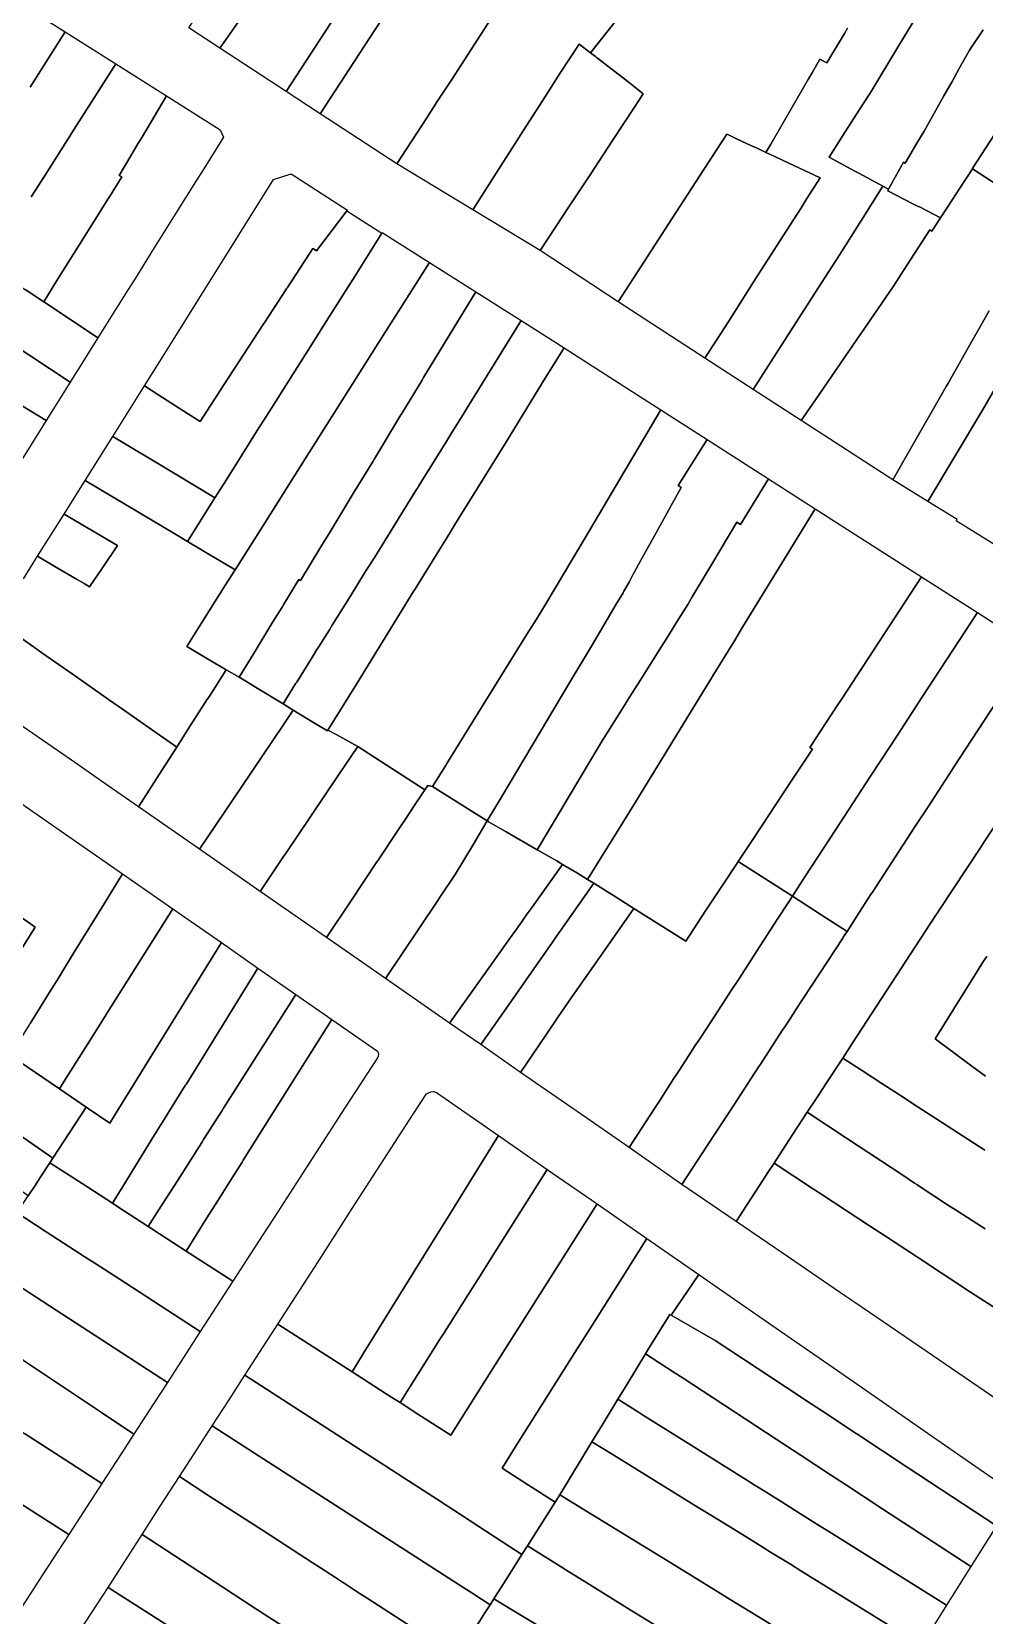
# Model space of a CAD drawing. Header units: metres. Extents: x 3 to 1005126, y 39 to 4383651.
# Drawn here: x 490633.2 to 490725.8, y 4370955.4 to 4371109.2 of the extents above; entities that cross this region are included whole.
import ezdxf

# ---------------------------------------------------------------- set-up
doc = ezdxf.new("R2010")
doc.units = ezdxf.units.M
doc.header["$MEASUREMENT"] = 0
doc.layers.add('TM_Llucmajor', color=7, linetype='Continuous')

msp = doc.modelspace()

# ---------------------------------------------------------------- linework, layer by layer
at = {"layer": 'TM_Llucmajor', "linetype": 'Continuous', "flags": 128}
for points in [[(490651.52, 4371107.57), (490648.5, 4371109.54), (490650.96, 4371113.33), (490651.39, 4371112.96), (490654.05, 4371116.83), (490654.19, 4371117.05), (490654.31, 4371117.22), (490655.95, 4371119.73), (490656.3, 4371120.26), (490657.83, 4371122.59), (490659.14, 4371124.58), (490662.22, 4371128.34), (490662.37, 4371128.55), (490662.92, 4371129.34), (490665.46, 4371127.74), (490663.53, 4371124.86), (490663.43, 4371124.72), (490662.6, 4371123.46), (490662.39, 4371123.15), (490662, 4371122.57), (490658.98, 4371118.23), (490658.72, 4371117.86), (490656.85, 4371115.19), (490651.52, 4371107.57)], [(490657.96, 4371103.36), (490651.52, 4371107.57), (490656.85, 4371115.19), (490658.72, 4371117.86), (490658.98, 4371118.23), (490662, 4371122.57), (490664.31, 4371120.95), (490664.72, 4371120.67), (490666.95, 4371119.13), (490667.86, 4371118.5), (490665.16, 4371114.42), (490665.09, 4371114.31), (490662.98, 4371111.08), (490662.74, 4371110.7), (490657.96, 4371103.36)], [(490661.26, 4371101.21), (490657.96, 4371103.36), (490662.74, 4371110.7), (490662.98, 4371111.08), (490665.09, 4371114.31), (490665.16, 4371114.42), (490667.86, 4371118.5), (490669.73, 4371117.21), (490671.08, 4371116.27), (490669.72, 4371114.18), (490668.52, 4371112.34), (490666.04, 4371108.54), (490661.26, 4371101.21)], [(490668.72, 4371096.33), (490661.26, 4371101.21), (490666.04, 4371108.54), (490668.52, 4371112.34), (490669.72, 4371114.18), (490671.08, 4371116.27), (490671.49, 4371116.9), (490674.05, 4371115.32), (490674.49, 4371115.05), (490676.47, 4371113.83), (490679.05, 4371112.24), (490677.82, 4371110.35), (490674.05, 4371104.54), (490673.86, 4371104.24), (490672.64, 4371102.38), (490671.62, 4371100.8), (490668.72, 4371096.33)], [(490682.63, 4371087.91), (490676.08, 4371091.88), (490678.8, 4371096.13), (490679.9, 4371097.85), (490680.99, 4371099.55), (490683.15, 4371102.92), (490684.56, 4371105.12), (490686.44, 4371107.96), (490687.52, 4371107.13), (490688.01, 4371106.75), (490688.1, 4371106.68), (490688.22, 4371106.59), (490688.78, 4371106.15), (490691.15, 4371104.32), (490691.79, 4371103.83), (490692.66, 4371103.15), (490691.8, 4371101.84), (490689.68, 4371098.62), (490687.48, 4371095.28), (490685.23, 4371091.86), (490684.88, 4371091.32), (490682.63, 4371087.91)], [(490728.88, 4371094.1), (490728.45, 4371093.39), (490727.23, 4371094.17), (490724.63, 4371095.84), (490724.69, 4371095.94), (490726.79, 4371099.18), (490727.11, 4371099.68), (490729.8, 4371103.83), (490732.84, 4371108.14), (490736.12, 4371105.99), (490733.35, 4371101.44), (490730.55, 4371096.84), (490730.06, 4371096.03), (490728.88, 4371094.1)], [(490639.67, 4371079.45), (490637.02, 4371081.21), (490634.4, 4371082.94), (490635.69, 4371085), (490637.88, 4371088.5), (490639.46, 4371091.02), (490640.63, 4371092.9), (490640.78, 4371093.15), (490642, 4371095.09), (490641.73, 4371095.22), (490642.87, 4371097.13), (490643.55, 4371098.27), (490643.99, 4371099), (490646.34, 4371102.93), (490651.56, 4371099.63), (490651.87, 4371098.94), (490649.79, 4371095.61), (490649.3, 4371094.84), (490646.21, 4371089.9), (490646.05, 4371089.64), (490644.92, 4371087.83), (490643.24, 4371085.14), (490642.55, 4371084.05), (490641.61, 4371082.54), (490639.67, 4371079.45)], [(490698.65, 4371077.46), (490690.23, 4371082.95), (490692.78, 4371086.89), (490695.44, 4371090.99), (490699.74, 4371097.63), (490700.77, 4371099.22), (490700.94, 4371099.14), (490701.57, 4371098.83), (490702.76, 4371098.28), (490703.77, 4371097.82), (490704.57, 4371097.45), (490705.44, 4371097.04), (490706.25, 4371096.66), (490709.85, 4371094.98), (490708.56, 4371092.96), (490707.95, 4371092.01), (490705.9, 4371088.81), (490704.21, 4371086.16), (490703.8, 4371085.52), (490700.9, 4371080.98), (490698.65, 4371077.46)], [(490649.6, 4371071.32), (490648.37, 4371072.11), (490645.59, 4371073.89), (490644.21, 4371074.78), (490646.16, 4371077.91), (490650.41, 4371084.71), (490652.42, 4371087.93), (490656.72, 4371094.82), (490658.45, 4371095.36), (490663.91, 4371091.85), (490663.86, 4371091.78), (490660.92, 4371087.88), (490660.55, 4371088.12), (490658.08, 4371084.33), (490658.03, 4371084.26), (490657.93, 4371084.1), (490655.87, 4371080.95), (490655.73, 4371080.73), (490651.91, 4371074.87), (490650.97, 4371073.43), (490649.6, 4371071.32)], [(490707.99, 4371071.4), (490703.33, 4371074.41), (490705.58, 4371077.92), (490708.88, 4371083.06), (490709.63, 4371084.22), (490711.75, 4371087.53), (490713.8, 4371090.78), (490713.86, 4371090.87), (490715.94, 4371094.17), (490716.49, 4371093.88), (490716.4, 4371093.72), (490718.85, 4371092.47), (490719.35, 4371092.21), (490719.48, 4371092.15), (490721.54, 4371091.1), (490720.69, 4371089.79), (490720.51, 4371089.94), (490719.02, 4371087.64), (490718, 4371086.07), (490716.96, 4371084.47), (490714.69, 4371081.16), (490714.01, 4371080.17), (490713.82, 4371079.9), (490709.74, 4371073.95), (490707.99, 4371071.4)], [(490646.53, 4371066.62), (490641.12, 4371069.86), (490644.21, 4371074.78), (490645.59, 4371073.89), (490648.37, 4371072.11), (490649.6, 4371071.32), (490650.97, 4371073.43), (490651.91, 4371074.87), (490655.73, 4371080.73), (490655.87, 4371080.95), (490657.93, 4371084.1), (490658.03, 4371084.26), (490658.08, 4371084.33), (490660.55, 4371088.12), (490660.92, 4371087.88), (490663.86, 4371091.78), (490667.26, 4371089.6), (490664.65, 4371085.47), (490662.22, 4371081.63), (490659.92, 4371077.99), (490659.8, 4371077.8), (490659.04, 4371076.57), (490656.76, 4371072.98), (490655.85, 4371071.55), (490655.31, 4371070.69), (490652.18, 4371065.73), (490651.04, 4371063.92), (490649.71, 4371064.72), (490646.53, 4371066.62)], [(490623.58, 4371084.01), (490625.01, 4371086.37), (490621.8, 4371088.52), (490623.15, 4371090.49), (490624.23, 4371089.76), (490625.79, 4371088.69), (490626.22, 4371088.4), (490627.53, 4371087.51), (490628.04, 4371087.16), (490628.11, 4371087.11), (490628.99, 4371086.53), (490629.74, 4371086.03), (490631.75, 4371084.7), (490632.59, 4371084.14), (490634.4, 4371082.94), (490637.02, 4371081.21), (490639.67, 4371079.45), (490636.98, 4371075.14), (490629.01, 4371080.38), (490625.28, 4371082.87), (490623.58, 4371084.01)], [(490649.99, 4371058.71), (490649.73, 4371058.86), (490648.36, 4371059.68), (490651.04, 4371063.92), (490652.18, 4371065.73), (490655.31, 4371070.69), (490655.85, 4371071.55), (490656.76, 4371072.98), (490659.04, 4371076.57), (490659.8, 4371077.8), (490659.92, 4371077.99), (490662.22, 4371081.63), (490664.65, 4371085.47), (490667.26, 4371089.6), (490667.3, 4371089.67), (490671.87, 4371086.77), (490666.65, 4371078.52), (490664.37, 4371074.91), (490661.6, 4371070.52), (490659.43, 4371067.08), (490655.68, 4371061.15), (490653, 4371056.91), (490651.64, 4371057.72), (490649.99, 4371058.71)], [(490650.48, 4371048.18), (490648.7, 4371049.23), (490648.3, 4371049.47), (490648.79, 4371050.25), (490649.78, 4371051.81), (490652.08, 4371055.46), (490653, 4371056.91), (490655.68, 4371061.15), (490659.43, 4371067.08), (490661.6, 4371070.52), (490664.37, 4371074.91), (490666.65, 4371078.52), (490671.87, 4371086.77), (490676.37, 4371083.92), (490671.31, 4371075.58), (490671.16, 4371075.33), (490669.19, 4371072.09), (490669.11, 4371071.95), (490666.53, 4371067.7), (490666.4, 4371067.48), (490664.48, 4371064.32), (490662.22, 4371060.6), (490661.34, 4371059.15), (490659.36, 4371055.88), (490659.2, 4371055.98), (490657.73, 4371053.57), (490657.56, 4371053.3), (490656.67, 4371051.85), (490654.74, 4371048.69), (490653.39, 4371046.49), (490652.13, 4371047.2), (490650.48, 4371048.18)], [(490622.43, 4371078.83), (490620.62, 4371079.94), (490621.32, 4371080.99), (490623.41, 4371084.12), (490623.58, 4371084.01), (490625.28, 4371082.87), (490629.01, 4371080.38), (490636.98, 4371075.14), (490634.65, 4371071.42), (490626.47, 4371076.37), (490623.97, 4371077.88), (490622.95, 4371078.51), (490622.43, 4371078.83)], [(490654.97, 4371045.53), (490654.2, 4371046), (490653.39, 4371046.49), (490654.74, 4371048.69), (490656.67, 4371051.85), (490657.56, 4371053.3), (490657.73, 4371053.57), (490659.2, 4371055.98), (490659.36, 4371055.88), (490661.34, 4371059.15), (490662.22, 4371060.6), (490664.48, 4371064.32), (490666.4, 4371067.48), (490666.53, 4371067.7), (490669.11, 4371071.95), (490669.19, 4371072.09), (490671.16, 4371075.33), (490671.31, 4371075.58), (490676.37, 4371083.92), (490680.78, 4371081.12), (490675.55, 4371072.66), (490675.14, 4371072), (490674.06, 4371070.25), (490673.56, 4371069.44), (490671.1, 4371065.49), (490670.85, 4371065.08), (490670.72, 4371064.86), (490670.57, 4371064.61), (490668.58, 4371061.41), (490668.32, 4371060.98), (490666.5, 4371058.06), (490666.41, 4371057.92), (490666.14, 4371057.49), (490665.77, 4371056.9), (490664.07, 4371054.16), (490662.44, 4371051.55), (490662.16, 4371051.1), (490661.09, 4371049.4), (490660.95, 4371049.17), (490660.52, 4371048.48), (490658.98, 4371046), (490658.91, 4371045.9), (490657.66, 4371043.89), (490654.97, 4371045.53)], [(490619.47, 4371074.37), (490617.7, 4371075.55), (490616.06, 4371076.65), (490617.68, 4371079.08), (490618.94, 4371080.97), (490619.88, 4371080.4), (490620.62, 4371079.94), (490622.43, 4371078.83), (490622.95, 4371078.51), (490623.97, 4371077.88), (490626.47, 4371076.37), (490634.65, 4371071.42), (490631.49, 4371066.37), (490623.71, 4371071.55), (490620.97, 4371073.38), (490619.61, 4371074.28), (490619.47, 4371074.37)], [(490658.65, 4371043.29), (490657.66, 4371043.89), (490658.91, 4371045.9), (490658.98, 4371046), (490660.52, 4371048.48), (490660.95, 4371049.17), (490661.09, 4371049.4), (490662.16, 4371051.1), (490662.44, 4371051.55), (490664.07, 4371054.16), (490665.77, 4371056.9), (490666.14, 4371057.49), (490666.41, 4371057.92), (490666.5, 4371058.06), (490668.32, 4371060.98), (490668.58, 4371061.41), (490670.57, 4371064.61), (490670.72, 4371064.86), (490670.85, 4371065.08), (490671.1, 4371065.49), (490673.56, 4371069.44), (490674.06, 4371070.25), (490675.14, 4371072), (490675.55, 4371072.66), (490680.78, 4371081.12), (490682.73, 4371079.89), (490684.96, 4371078.47), (490683.62, 4371076.3), (490682.87, 4371075.09), (490679.35, 4371069.39), (490676.54, 4371064.84), (490675.32, 4371062.87), (490674.78, 4371062), (490673.46, 4371059.87), (490672.81, 4371058.82), (490672.56, 4371058.41), (490670.47, 4371055.02), (490670.37, 4371054.86), (490664.78, 4371045.82), (490662.02, 4371041.35), (490661.97, 4371041.27), (490660.71, 4371042.04), (490658.65, 4371043.29)], [(490664.91, 4371039.76), (490662.87, 4371040.88), (490662.02, 4371041.35), (490664.78, 4371045.82), (490670.37, 4371054.86), (490670.47, 4371055.02), (490672.56, 4371058.41), (490672.81, 4371058.82), (490673.46, 4371059.87), (490674.78, 4371062), (490675.32, 4371062.87), (490676.54, 4371064.84), (490679.35, 4371069.39), (490682.87, 4371075.09), (490683.62, 4371076.3), (490684.96, 4371078.47), (490690.75, 4371074.76), (490694.37, 4371072.45), (490687.42, 4371060.74), (490686.19, 4371058.66), (490685.71, 4371057.85), (490683.2, 4371053.62), (490682.28, 4371052.14), (490681.32, 4371050.59), (490673.57, 4371038.11), (490673.49, 4371037.97), (490672.19, 4371035.86), (490671.71, 4371035.97), (490671.42, 4371035.54), (490664.91, 4371039.76)], [(490675.92, 4371033.52), (490672.19, 4371035.86), (490673.49, 4371037.97), (490673.57, 4371038.11), (490681.32, 4371050.59), (490682.28, 4371052.14), (490683.2, 4371053.62), (490685.71, 4371057.85), (490686.19, 4371058.66), (490687.42, 4371060.74), (490694.37, 4371072.45), (490698.85, 4371069.58), (490696.05, 4371065.11), (490696.33, 4371064.92), (490693.62, 4371059.99), (490692.4, 4371057.78), (490691.78, 4371056.66), (490691.65, 4371056.42), (490691.27, 4371055.72), (490690.78, 4371054.84), (490690.69, 4371054.67), (490690.03, 4371053.57), (490687.61, 4371049.51), (490685.62, 4371046.18), (490678.9, 4371034.91), (490677.49, 4371032.54), (490675.92, 4371033.52)], [(490648.36, 4371059.68), (490647.13, 4371060.41), (490643.71, 4371062.45), (490638.44, 4371065.6), (490641.12, 4371069.86), (490646.53, 4371066.62), (490649.71, 4371064.72), (490651.04, 4371063.92), (490648.36, 4371059.68)], [(490682.34, 4371029.74), (490679.34, 4371031.47), (490677.62, 4371032.46), (490677.49, 4371032.54), (490678.9, 4371034.91), (490685.62, 4371046.18), (490687.61, 4371049.51), (490690.03, 4371053.57), (490690.69, 4371054.67), (490690.78, 4371054.84), (490691.27, 4371055.72), (490691.65, 4371056.42), (490691.78, 4371056.66), (490692.4, 4371057.78), (490693.62, 4371059.99), (490696.33, 4371064.92), (490696.05, 4371065.11), (490698.85, 4371069.58), (490704.82, 4371065.76), (490702.09, 4371061.31), (490701.76, 4371061.54), (490699.32, 4371057.47), (490698.93, 4371056.81), (490697.41, 4371054.28), (490696.97, 4371053.55), (490696.76, 4371053.2), (490696.09, 4371052.14), (490694.93, 4371050.29), (490694.42, 4371049.48), (490692.5, 4371046.43), (490692.34, 4371046.17), (490691.32, 4371044.55), (490690.46, 4371043.19), (490688.49, 4371040.05), (490688.45, 4371039.99), (490683.43, 4371031.56), (490682.34, 4371029.74)], [(490684.82, 4371028.31), (490684.24, 4371028.65), (490682.34, 4371029.74), (490683.43, 4371031.56), (490688.45, 4371039.99), (490688.49, 4371040.05), (490690.46, 4371043.19), (490691.32, 4371044.55), (490692.34, 4371046.17), (490692.5, 4371046.43), (490694.42, 4371049.48), (490694.93, 4371050.29), (490696.09, 4371052.14), (490696.76, 4371053.2), (490696.97, 4371053.55), (490697.41, 4371054.28), (490698.93, 4371056.81), (490699.32, 4371057.47), (490701.76, 4371061.54), (490702.09, 4371061.31), (490704.82, 4371065.76), (490709.36, 4371062.85), (490706.63, 4371058.39), (490704.22, 4371054.46), (490702.31, 4371051.34), (490701.51, 4371050.03), (490699.36, 4371046.52), (490699.32, 4371046.45), (490693.43, 4371036.84), (490691.75, 4371034.11), (490689.89, 4371031.13), (490688.75, 4371029.29), (490687.24, 4371026.86), (490686.27, 4371027.47), (490684.82, 4371028.31)], [(490635.82, 4371057.05), (490633.81, 4371058.23), (490636.39, 4371062.33), (490641.57, 4371059.29), (490640.04, 4371057.02), (490638.85, 4371055.27), (490638.32, 4371055.58), (490637.58, 4371056.02), (490635.82, 4371057.05)], [(490687.84, 4371026.49), (490687.24, 4371026.86), (490688.75, 4371029.29), (490689.89, 4371031.13), (490691.75, 4371034.11), (490693.43, 4371036.84), (490699.32, 4371046.45), (490699.36, 4371046.52), (490701.51, 4371050.03), (490702.31, 4371051.34), (490704.22, 4371054.46), (490706.63, 4371058.39), (490709.36, 4371062.85), (490719.68, 4371056.25), (490711.93, 4371044.39), (490711.53, 4371043.77), (490709.33, 4371040.41), (490709.09, 4371040.04), (490708.85, 4371039.67), (490709.1, 4371039.51), (490707.35, 4371036.87), (490706.22, 4371035.15), (490704.24, 4371032.16), (490703.04, 4371030.34), (490701.88, 4371028.58), (490701.71, 4371028.33), (490700.45, 4371026.42), (490698.71, 4371023.79), (490696.78, 4371020.87), (490691.75, 4371024.03), (490689.76, 4371025.28), (490689.19, 4371025.64), (490687.84, 4371026.49)], [(490707.14, 4371025.22), (490701.88, 4371028.58), (490703.04, 4371030.34), (490704.24, 4371032.16), (490706.22, 4371035.15), (490707.35, 4371036.87), (490709.1, 4371039.51), (490708.85, 4371039.67), (490709.09, 4371040.04), (490709.33, 4371040.41), (490711.53, 4371043.77), (490711.93, 4371044.39), (490719.68, 4371056.25), (490725.13, 4371052.76), (490719.73, 4371044.51), (490717.34, 4371040.86), (490715.74, 4371038.41), (490714.74, 4371036.88), (490711.29, 4371031.6), (490709.64, 4371029.07), (490708.36, 4371027.1), (490707.14, 4371025.22)], [(490631.48, 4371042.33), (490626.47, 4371045.81), (490626.38, 4371046.39), (490627.97, 4371048.92), (490629.85, 4371051.92), (490633.51, 4371049.36), (490634.22, 4371048.86), (490637.17, 4371046.8), (490640.79, 4371044.27), (490642.48, 4371043.08), (490643.76, 4371042.19), (490644.33, 4371041.79), (490647.32, 4371039.7), (490645.9, 4371037.49), (490643.6, 4371033.91), (490640.66, 4371035.95), (490637.1, 4371038.42), (490631.48, 4371042.33)], [(490649.53, 4371029.79), (490643.6, 4371033.91), (490645.9, 4371037.49), (490647.32, 4371039.7), (490648.42, 4371041.41), (490650.26, 4371044.28), (490650.43, 4371044.55), (490650.85, 4371045.2), (490652.13, 4371047.2), (490653.39, 4371046.49), (490654.2, 4371046), (490654.97, 4371045.53), (490657.66, 4371043.89), (490658.65, 4371043.29), (490657.93, 4371042.22), (490656.47, 4371040.06), (490655.85, 4371039.14), (490654.51, 4371037.16), (490651.96, 4371033.38), (490649.53, 4371029.79)], [(490655.43, 4371025.69), (490649.53, 4371029.79), (490651.96, 4371033.38), (490654.51, 4371037.16), (490655.85, 4371039.14), (490656.47, 4371040.06), (490657.93, 4371042.22), (490658.65, 4371043.29), (490660.71, 4371042.04), (490661.97, 4371041.27), (490662.02, 4371041.35), (490662.87, 4371040.88), (490664.91, 4371039.76), (490663.02, 4371036.95), (490660.42, 4371033.09), (490660.36, 4371033.01), (490657.9, 4371029.35), (490657.71, 4371029.07), (490655.43, 4371025.69)], [(490661.88, 4371021.21), (490655.43, 4371025.69), (490657.71, 4371029.07), (490657.9, 4371029.35), (490660.36, 4371033.01), (490660.42, 4371033.09), (490663.02, 4371036.95), (490664.91, 4371039.76), (490671.42, 4371035.54), (490670.39, 4371033.99), (490669.48, 4371032.62), (490669.2, 4371032.2), (490668.61, 4371031.31), (490667.08, 4371029), (490666.92, 4371028.77), (490666.78, 4371028.56), (490664.23, 4371024.73), (490661.88, 4371021.21)], [(490667.6, 4371017.24), (490661.88, 4371021.21), (490664.23, 4371024.73), (490666.78, 4371028.56), (490666.92, 4371028.77), (490667.08, 4371029), (490668.61, 4371031.31), (490669.2, 4371032.2), (490669.48, 4371032.62), (490670.39, 4371033.99), (490671.42, 4371035.54), (490671.71, 4371035.97), (490672.19, 4371035.86), (490675.92, 4371033.52), (490677.49, 4371032.54), (490676.15, 4371030.29), (490674.39, 4371027.34), (490672.92, 4371025.15), (490672.62, 4371024.71), (490667.6, 4371017.24)], [(490673.83, 4371012.91), (490667.6, 4371017.24), (490672.62, 4371024.71), (490672.92, 4371025.15), (490674.39, 4371027.34), (490676.15, 4371030.29), (490677.49, 4371032.54), (490677.62, 4371032.46), (490679.34, 4371031.47), (490682.34, 4371029.74), (490684.24, 4371028.65), (490684.82, 4371028.31), (490681.86, 4371024.16), (490681.48, 4371023.63), (490681.09, 4371023.09), (490680.81, 4371022.69), (490679.1, 4371020.3), (490679.04, 4371020.21), (490673.83, 4371012.91)], [(490676.86, 4371010.81), (490673.83, 4371012.91), (490679.04, 4371020.21), (490679.1, 4371020.3), (490680.81, 4371022.69), (490681.09, 4371023.09), (490681.48, 4371023.63), (490681.86, 4371024.16), (490684.82, 4371028.31), (490686.27, 4371027.47), (490687.24, 4371026.86), (490687.84, 4371026.49), (490685.87, 4371023.68), (490684.04, 4371021.06), (490683.76, 4371020.66), (490682.02, 4371018.18), (490679.33, 4371014.33), (490676.86, 4371010.81)], [(490691.27, 4371000.81), (490686.22, 4371004.31), (490680.74, 4371008.12), (490683.18, 4371011.73), (490684.38, 4371013.52), (490685.75, 4371015.47), (490687.81, 4371018.42), (490689.41, 4371020.7), (490691.75, 4371024.03), (490696.78, 4371020.87), (490698.71, 4371023.79), (490700.45, 4371026.42), (490701.71, 4371028.33), (490701.88, 4371028.58), (490707.14, 4371025.22), (490706.8, 4371024.69), (490705.67, 4371022.95), (490704.38, 4371020.96), (490703.95, 4371020.3), (490701.99, 4371017.28), (490701.13, 4371015.96), (490700.67, 4371015.25), (490698.75, 4371012.3), (490698.2, 4371011.46), (490697.71, 4371010.71), (490697.03, 4371009.66), (490696.2, 4371008.39), (490695.89, 4371007.91), (490695.67, 4371007.58), (490694.25, 4371005.38), (490693.74, 4371004.6), (490691.27, 4371000.81)], [(490635.92, 4371006.53), (490631.19, 4371009.77), (490633.01, 4371012.73), (490633.1, 4371012.87), (490633.57, 4371013.63), (490635.26, 4371016.37), (490635.67, 4371017.02), (490636.16, 4371017.82), (490637.31, 4371019.68), (490640.28, 4371024.49), (490642.07, 4371027.39), (490646.96, 4371023.99), (490640.58, 4371013.9), (490640.48, 4371013.74), (490640.21, 4371013.33), (490638.45, 4371010.54), (490636.99, 4371008.22), (490636.54, 4371007.52), (490635.92, 4371006.53)], [(490680.74, 4371008.12), (490676.86, 4371010.81), (490679.33, 4371014.33), (490682.02, 4371018.18), (490683.76, 4371020.66), (490684.04, 4371021.06), (490685.87, 4371023.68), (490687.84, 4371026.49), (490689.19, 4371025.64), (490689.76, 4371025.28), (490691.75, 4371024.03), (490689.41, 4371020.7), (490687.81, 4371018.42), (490685.75, 4371015.47), (490684.38, 4371013.52), (490683.18, 4371011.73), (490680.74, 4371008.12)], [(490696.41, 4370997.24), (490691.27, 4371000.81), (490693.74, 4371004.6), (490694.25, 4371005.38), (490695.67, 4371007.58), (490695.89, 4371007.91), (490696.2, 4371008.39), (490697.03, 4371009.66), (490697.71, 4371010.71), (490698.2, 4371011.46), (490698.75, 4371012.3), (490700.67, 4371015.25), (490701.13, 4371015.96), (490701.99, 4371017.28), (490703.95, 4371020.3), (490704.38, 4371020.96), (490705.67, 4371022.95), (490706.8, 4371024.69), (490707.14, 4371025.22), (490709.94, 4371023.42), (490712.46, 4371021.81), (490712.09, 4371021.25), (490712.03, 4371021.16), (490707.45, 4371014.15), (490707.25, 4371013.84), (490706.4, 4371012.53), (490706.16, 4371012.17), (490704.01, 4371008.86), (490703.89, 4371008.68), (490703.46, 4371008.03), (490701.45, 4371004.94), (490701.31, 4371004.73), (490698.91, 4371001.06), (490696.41, 4370997.24)], [(490638.54, 4371004.73), (490635.92, 4371006.53), (490636.54, 4371007.52), (490636.99, 4371008.22), (490638.45, 4371010.54), (490640.21, 4371013.33), (490640.48, 4371013.74), (490640.58, 4371013.9), (490646.96, 4371023.99), (490651.66, 4371020.72), (490644.58, 4371009.26), (490642.8, 4371006.38), (490641.54, 4371004.35), (490640.81, 4371003.17), (490638.54, 4371004.73)], [(490638.13, 4370997.32), (490635.01, 4370999.34), (490635.3, 4370999.78), (490638.54, 4371004.73), (490640.81, 4371003.17), (490641.54, 4371004.35), (490642.8, 4371006.38), (490644.58, 4371009.26), (490651.66, 4371020.72), (490655.22, 4371018.24), (490648.23, 4371006.95), (490648.16, 4371006.84), (490646.47, 4371004.11), (490646.12, 4371003.55), (490645.18, 4371002.04), (490642.08, 4370997.03), (490641.07, 4370995.41), (490638.13, 4370997.32)], [(490618.89, 4371005.84), (490606.39, 4371014.49), (490608.71, 4371018.2), (490616.27, 4371012.97), (490618.89, 4371011.15), (490619.89, 4371010.46), (490621.29, 4371009.49), (490622.02, 4371008.99), (490624.41, 4371007.33), (490627.36, 4371005.28), (490628.85, 4371004.25), (490635.3, 4370999.78), (490635.01, 4370999.34), (490634.07, 4370997.91), (490633.51, 4370997.05), (490632.9, 4370996.13), (490630.81, 4370997.58), (490626.99, 4371000.23), (490626.36, 4371000.66), (490622.61, 4371003.26), (490621.96, 4371003.71), (490621.11, 4371004.3), (490618.89, 4371005.84)], [(490641.5, 4370995.13), (490641.07, 4370995.41), (490642.08, 4370997.03), (490645.18, 4371002.04), (490646.12, 4371003.55), (490646.47, 4371004.11), (490648.16, 4371006.84), (490648.23, 4371006.95), (490655.22, 4371018.24), (490658.91, 4371015.67), (490651.87, 4371004.63), (490651.74, 4371004.42), (490649.94, 4371001.6), (490649.75, 4371001.3), (490647.39, 4370997.6), (490645.56, 4370994.74), (490644.55, 4370993.16), (490641.5, 4370995.13)], [(490644.89, 4370992.94), (490644.55, 4370993.16), (490645.56, 4370994.74), (490647.39, 4370997.6), (490649.75, 4371001.3), (490649.94, 4371001.6), (490651.74, 4371004.42), (490651.87, 4371004.63), (490658.91, 4371015.67), (490662.4, 4371013.24), (490655.38, 4371002.1), (490653.79, 4370999.58), (490653.67, 4370999.4), (490652.49, 4370997.52), (490651.66, 4370996.22), (490651.06, 4370995.26), (490650.26, 4370994), (490648.23, 4370990.77), (490645.01, 4370992.86), (490644.89, 4370992.94)], [(490652.77, 4370987.83), (490648.23, 4370990.77), (490650.26, 4370994), (490651.06, 4370995.26), (490651.66, 4370996.22), (490652.49, 4370997.52), (490653.67, 4370999.4), (490653.79, 4370999.58), (490655.38, 4371002.1), (490662.4, 4371013.24), (490666.82, 4371010.17), (490666.89, 4371010.04), (490666.93, 4371009.88), (490666.89, 4371009.7), (490666.82, 4371009.53), (490663.67, 4371004.67), (490662.43, 4371002.76), (490658.32, 4370996.39), (490657.15, 4370994.58), (490654.85, 4370991.04), (490652.77, 4370987.83)], [(490657.15, 4370983.68), (490661.41, 4370990.27), (490661.57, 4370990.52), (490664.32, 4370994.79), (490670.31, 4371004.07), (490671.58, 4371006.04), (490671.79, 4371006.14), (490672.03, 4371006.22), (490672.28, 4371006.25), (490672.56, 4371006.17), (490678.58, 4371001.99), (490677, 4370999.44), (490673.59, 4370993.94), (490671.76, 4370990.98), (490668.48, 4370985.7), (490668.43, 4370985.61), (490666.06, 4370981.79), (490665.83, 4370981.43), (490664.36, 4370979.05), (490657.15, 4370983.68)], [(490664.36, 4370979.05), (490665.83, 4370981.43), (490666.06, 4370981.79), (490668.43, 4370985.61), (490668.48, 4370985.7), (490671.76, 4370990.98), (490673.59, 4370993.94), (490677, 4370999.44), (490678.58, 4371001.99), (490683.33, 4370998.7), (490678.43, 4370990.94), (490676.57, 4370988), (490675.6, 4370986.47), (490673.23, 4370982.72), (490672.87, 4370982.14), (490669.02, 4370976.05), (490668.24, 4370976.55), (490664.36, 4370979.05)], [(490634.65, 4370992.64), (490634.55, 4370992.7), (490631.81, 4370994.47), (490632.9, 4370996.13), (490633.51, 4370997.05), (490634.07, 4370997.91), (490635.01, 4370999.34), (490638.13, 4370997.32), (490641.07, 4370995.41), (490641.5, 4370995.13), (490644.55, 4370993.16), (490644.89, 4370992.94), (490645.01, 4370992.86), (490648.23, 4370990.77), (490652.77, 4370987.83), (490649.61, 4370982.95), (490641.72, 4370988.06), (490639.38, 4370989.58), (490638.34, 4370990.25), (490637.4, 4370990.86), (490634.65, 4370992.64)], [(490669.02, 4370976.05), (490672.87, 4370982.14), (490673.23, 4370982.72), (490675.6, 4370986.47), (490676.57, 4370988), (490678.43, 4370990.94), (490683.33, 4370998.7), (490688.16, 4370995.35), (490680.56, 4370983.33), (490679.44, 4370981.56), (490676.16, 4370976.37), (490673.96, 4370972.88), (490670.75, 4370974.94), (490669.02, 4370976.05)], [(490631.46, 4370987.74), (490628.62, 4370989.59), (490629.45, 4370990.87), (490629.51, 4370990.96), (490630.44, 4370992.38), (490631.81, 4370994.47), (490634.55, 4370992.7), (490634.65, 4370992.64), (490637.4, 4370990.86), (490638.34, 4370990.25), (490639.38, 4370989.58), (490641.72, 4370988.06), (490649.61, 4370982.95), (490646.42, 4370978.01), (490635.62, 4370985.03), (490634.31, 4370985.88), (490634.22, 4370985.94), (490633.13, 4370986.65), (490631.46, 4370987.74)], [(490653.95, 4370978.72), (490657.15, 4370983.68), (490664.36, 4370979.05), (490668.24, 4370976.55), (490669.02, 4370976.05), (490670.75, 4370974.94), (490673.96, 4370972.88), (490676.16, 4370976.37), (490679.44, 4370981.56), (490680.56, 4370983.33), (490688.16, 4370995.35), (490693, 4370991.99), (490690.53, 4370988.08), (490687.65, 4370983.51), (490686.02, 4370980.93), (490682.31, 4370975.05), (490680.38, 4370971.98), (490678.93, 4370969.69), (490680.49, 4370968.69), (490681.51, 4370968.03), (490684.08, 4370966.38), (490681.39, 4370962.13), (490680.87, 4370961.31), (490678.27, 4370962.99), (490672.65, 4370966.63), (490669.39, 4370968.74), (490667.54, 4370969.94), (490665.01, 4370971.57), (490653.95, 4370978.72)], [(490678.93, 4370969.69), (490680.38, 4370971.98), (490682.31, 4370975.05), (490686.02, 4370980.93), (490687.65, 4370983.51), (490690.53, 4370988.08), (490693, 4370991.99), (490698.06, 4370988.48), (490695.37, 4370984.54), (490695.22, 4370984.62), (490693.11, 4370981.16), (490692.88, 4370980.79), (490691.09, 4370977.84), (490690.19, 4370976.37), (490688.66, 4370973.87), (490687.67, 4370972.25), (490684.54, 4370967.11), (490684.08, 4370966.38), (490681.51, 4370968.03), (490680.49, 4370968.69), (490678.93, 4370969.69)], [(490629.22, 4370982.29), (490628.07, 4370983.06), (490625.49, 4370984.79), (490625.72, 4370985.17), (490627.98, 4370988.62), (490628.62, 4370989.59), (490631.46, 4370987.74), (490633.13, 4370986.65), (490634.22, 4370985.94), (490634.31, 4370985.88), (490635.62, 4370985.03), (490646.42, 4370978.01), (490645.07, 4370975.93), (490643.17, 4370972.99), (490640.02, 4370975.09), (490632.44, 4370980.15), (490631.79, 4370980.58), (490631.14, 4370981.01), (490629.97, 4370981.79), (490629.22, 4370982.29)], [(490695.37, 4370984.54), (490698.06, 4370988.48), (490701.89, 4370985.83), (490707.36, 4370982.04), (490710.68, 4370979.74), (490715.54, 4370976.37), (490720.32, 4370973.06), (490728.74, 4370967.22), (490728.72, 4370966.92), (490726.96, 4370964.1), (490718.3, 4370969.79), (490713.41, 4370973.01), (490713.35, 4370973.05), (490712.4, 4370973.67), (490710.61, 4370974.85), (490708.42, 4370976.29), (490708.08, 4370976.51), (490705.05, 4370978.51), (490699.63, 4370982.08), (490698.13, 4370982.95), (490695.37, 4370984.54)], [(490692.88, 4370980.79), (490693.11, 4370981.16), (490695.22, 4370984.62), (490695.37, 4370984.54), (490698.13, 4370982.95), (490699.63, 4370982.08), (490705.05, 4370978.51), (490708.08, 4370976.51), (490708.42, 4370976.29), (490710.61, 4370974.85), (490712.4, 4370973.67), (490713.35, 4370973.05), (490713.41, 4370973.01), (490718.3, 4370969.79), (490726.96, 4370964.1), (490724.47, 4370960.12), (490715.82, 4370965.78), (490712.29, 4370968.09), (490711.3, 4370968.74), (490710.93, 4370968.98), (490707.9, 4370970.97), (490706.6, 4370971.82), (490696.52, 4370978.41), (490695.67, 4370978.97), (490692.88, 4370980.79)], [(490690.19, 4370976.37), (490691.09, 4370977.84), (490692.88, 4370980.79), (490695.67, 4370978.97), (490696.52, 4370978.41), (490706.6, 4370971.82), (490707.9, 4370970.97), (490710.93, 4370968.98), (490711.3, 4370968.74), (490712.29, 4370968.09), (490715.82, 4370965.78), (490724.47, 4370960.12), (490722.13, 4370956.37), (490710.42, 4370963.71), (490709.79, 4370964.1), (490707.32, 4370965.64), (490706.05, 4370966.44), (490703.64, 4370967.95), (490703.54, 4370968.01), (490702.62, 4370968.59), (490697.13, 4370972.03), (490692.59, 4370974.87), (490692.19, 4370975.12), (490690.19, 4370976.37)], [(490624.42, 4370971.7), (490619.5, 4370975.09), (490622.33, 4370979.68), (490623.44, 4370978.96), (490625.55, 4370977.59), (490625.94, 4370977.34), (490627.48, 4370976.34), (490628.51, 4370975.67), (490628.84, 4370975.46), (490631.61, 4370973.66), (490632.54, 4370973.06), (490637.02, 4370970.16), (490640.06, 4370968.19), (490636.85, 4370963.24), (490630.92, 4370967.02), (490627.04, 4370969.5), (490626.31, 4370969.96), (490625.58, 4370970.42), (490625.79, 4370970.75), (490625.17, 4370971.18), (490624.42, 4370971.7)], [(490650.77, 4370973.79), (490652.41, 4370976.33), (490653.95, 4370978.72), (490665.01, 4370971.57), (490667.54, 4370969.94), (490669.39, 4370968.74), (490672.65, 4370966.63), (490678.27, 4370962.99), (490680.87, 4370961.31), (490679.55, 4370959.22), (490678.13, 4370956.99), (490677.77, 4370956.42), (490676.09, 4370957.5), (490675.11, 4370958.13), (490668.67, 4370962.27), (490664.24, 4370965.12), (490653.43, 4370972.08), (490650.77, 4370973.79)], [(490684.54, 4370967.11), (490687.67, 4370972.25), (490689.63, 4370971.04), (490697.98, 4370965.88), (490698.47, 4370965.58), (490700.12, 4370964.56), (490701.12, 4370963.94), (490703.58, 4370962.43), (490704.55, 4370961.83), (490704.86, 4370961.64), (490706.95, 4370960.35), (490707.97, 4370959.72), (490719.33, 4370952.7), (490719.23, 4370952.54), (490719.57, 4370952.27), (490716.55, 4370947.44), (490708.51, 4370952.38), (490706.2, 4370953.8), (490703.9, 4370955.21), (490701.51, 4370956.68), (490697.69, 4370959.03), (490695.32, 4370960.48), (490687.24, 4370965.45), (490684.54, 4370967.11)], [(490623.19, 4370942.21), (490621.01, 4370938.86), (490615.18, 4370942.81), (490617.36, 4370946.16), (490617.87, 4370946.95), (490620.43, 4370950.89), (490622.49, 4370954.06), (490624.16, 4370956.63), (490625.02, 4370957.95), (490626.51, 4370960.24), (490628.4, 4370963.14), (490628.58, 4370963.42), (490630.92, 4370967.02), (490636.85, 4370963.24), (490634.3, 4370959.31), (490631.09, 4370954.35), (490629.78, 4370952.33), (490628.35, 4370950.14), (490623.19, 4370942.21)], [(490681.39, 4370962.13), (490684.08, 4370966.38), (490684.54, 4370967.11), (490687.24, 4370965.45), (490695.32, 4370960.48), (490697.69, 4370959.03), (490701.51, 4370956.68), (490703.9, 4370955.21), (490706.2, 4370953.8), (490708.51, 4370952.38), (490716.55, 4370947.44), (490713.36, 4370942.34), (490708.97, 4370945.06), (490701.13, 4370949.91), (490700.78, 4370950.13), (490696.96, 4370952.49), (490694.57, 4370953.97), (490691.38, 4370955.94), (490687.18, 4370958.54), (490685.23, 4370959.75), (490684.69, 4370960.09), (490681.39, 4370962.13)], [(490640.65, 4370958.11), (490643.96, 4370963.24), (490651.82, 4370958.12), (490654.93, 4370956.09), (490658.08, 4370954.04), (490658.32, 4370953.88), (490660.26, 4370952.62), (490660.47, 4370952.49), (490668.95, 4370946.96), (490671.18, 4370945.51), (490671.14, 4370945.44), (490668.55, 4370941.46), (490668, 4370940.62), (490665.8, 4370942.03), (490664.64, 4370942.77), (490663.17, 4370943.71), (490658.85, 4370946.48), (490658.09, 4370946.96), (490655.1, 4370948.87), (490654.72, 4370949.11), (490651.5, 4370951.17), (490648.57, 4370953.04), (490648.44, 4370953.13), (490640.65, 4370958.11)], [(490678.13, 4370956.99), (490679.55, 4370959.22), (490680.87, 4370961.31), (490681.39, 4370962.13), (490684.69, 4370960.09), (490685.23, 4370959.75), (490687.18, 4370958.54), (490691.38, 4370955.94), (490694.57, 4370953.97), (490696.96, 4370952.49), (490700.78, 4370950.13), (490701.13, 4370949.91), (490708.97, 4370945.06), (490713.36, 4370942.34), (490710.38, 4370937.57), (490705.98, 4370940.22), (490697.48, 4370945.34), (490694.92, 4370946.88), (490693.93, 4370947.47), (490689.04, 4370950.42), (490679.94, 4370955.9), (490678.13, 4370956.99)]]:
    msp.add_lwpolyline(points, close=True, dxfattribs=at)
for points in [[(490720.32, 4371112.53), (490718.03, 4371108.73), (490717.3, 4371107.52), (490714.89, 4371103.51), (490714.85, 4371103.45), (490714.56, 4371103), (490713.66, 4371101.6), (490712.05, 4371099.08), (490710.71, 4371096.98), (490713.16, 4371095.66), (490713.52, 4371095.47), (490713.6, 4371095.43), (490715.94, 4371094.17), (490713.86, 4371090.87), (490713.8, 4371090.78), (490711.75, 4371087.53), (490709.63, 4371084.22), (490708.88, 4371083.06), (490705.58, 4371077.92), (490703.33, 4371074.41), (490703.33, 4371074.41), (490698.65, 4371077.46), (490700.9, 4371080.98), (490703.8, 4371085.52), (490704.21, 4371086.16), (490705.9, 4371088.81), (490707.95, 4371092.01), (490708.56, 4371092.96), (490709.85, 4371094.98), (490706.25, 4371096.66), (490705.44, 4371097.04), (490704.57, 4371097.45), (490705.04, 4371098.26), (490706.99, 4371101.62), (490708.7, 4371104.58), (490709.05, 4371105.19), (490709.82, 4371106.51), (490710.48, 4371106.15), (490712.2, 4371109.01), (490712.5, 4371109.51)], [(490725.68, 4371109.35), (490724.36, 4371107.38), (490723.35, 4371105.59), (490722.65, 4371104.35), (490721.86, 4371102.94), (490719.93, 4371099.52), (490719.68, 4371099.1), (490719.23, 4371098.33), (490718.21, 4371096.56), (490718.11, 4371096.4), (490717.95, 4371096.49), (490716.49, 4371093.88), (490715.94, 4371094.17), (490713.6, 4371095.43), (490713.52, 4371095.47), (490713.16, 4371095.66), (490713.16, 4371095.66), (490710.71, 4371096.98), (490712.05, 4371099.08), (490713.66, 4371101.6), (490714.56, 4371103), (490714.85, 4371103.45), (490714.89, 4371103.51), (490717.3, 4371107.52), (490718.03, 4371108.73), (490720.32, 4371112.53)], [(490631.48, 4371112.32), (490636.48, 4371109.16), (490633.09, 4371103.79)], [(490689.86, 4371110.05), (490687.52, 4371107.13), (490686.44, 4371107.96), (490684.56, 4371105.12), (490683.15, 4371102.92), (490680.99, 4371099.55), (490679.9, 4371097.85), (490678.8, 4371096.13), (490676.08, 4371091.88), (490676.08, 4371091.88), (490668.72, 4371096.33), (490671.62, 4371100.8), (490672.64, 4371102.38), (490673.86, 4371104.24), (490674.05, 4371104.54), (490677.82, 4371110.35)], [(490712.5, 4371109.51), (490712.2, 4371109.01), (490710.48, 4371106.15), (490709.82, 4371106.51), (490709.05, 4371105.19), (490708.7, 4371104.58), (490706.99, 4371101.62), (490705.04, 4371098.26), (490704.57, 4371097.45), (490703.77, 4371097.82), (490702.76, 4371098.28), (490701.57, 4371098.83), (490700.94, 4371099.14), (490700.77, 4371099.22), (490699.74, 4371097.63), (490695.44, 4371090.99), (490692.78, 4371086.89), (490690.23, 4371082.95), (490682.63, 4371087.91), (490684.88, 4371091.32), (490685.23, 4371091.86), (490687.48, 4371095.28), (490689.68, 4371098.62), (490691.8, 4371101.84), (490692.66, 4371103.15), (490691.79, 4371103.83), (490691.15, 4371104.32), (490688.78, 4371106.15), (490688.22, 4371106.59), (490688.1, 4371106.68), (490688.01, 4371106.75), (490687.52, 4371107.13), (490689.86, 4371110.05)], [(490726.79, 4371099.18), (490724.69, 4371095.94), (490724.63, 4371095.84), (490723.34, 4371093.87), (490723.05, 4371093.42), (490722.22, 4371092.14), (490721.54, 4371091.1), (490719.48, 4371092.15), (490719.35, 4371092.21), (490718.85, 4371092.47), (490718.85, 4371092.47), (490716.4, 4371093.72), (490716.49, 4371093.88), (490717.95, 4371096.49), (490718.11, 4371096.4), (490718.21, 4371096.56), (490719.23, 4371098.33), (490719.68, 4371099.1), (490719.93, 4371099.52), (490721.86, 4371102.94), (490722.65, 4371104.35), (490723.35, 4371105.59), (490724.36, 4371107.38), (490725.68, 4371109.35)], [(490633.09, 4371103.79), (490636.48, 4371109.16), (490641.4, 4371106.05), (490637.15, 4371099.36), (490636.93, 4371099.02), (490636.59, 4371098.49), (490636.48, 4371098.31), (490634.53, 4371095.24), (490633.18, 4371093.12)], [(490633.18, 4371093.12), (490634.53, 4371095.24), (490636.48, 4371098.31), (490636.59, 4371098.49), (490636.93, 4371099.02), (490637.15, 4371099.36), (490641.4, 4371106.05), (490646.34, 4371102.93), (490643.99, 4371099), (490643.55, 4371098.27), (490642.87, 4371097.13), (490641.73, 4371095.22), (490642, 4371095.09), (490640.78, 4371093.15), (490640.63, 4371092.9), (490639.46, 4371091.02), (490637.88, 4371088.5), (490635.69, 4371085), (490634.4, 4371082.94), (490632.59, 4371084.14)], [(490726.25, 4371082.05), (490725.75, 4371081.16), (490725.42, 4371080.59), (490724.67, 4371079.27), (490722.23, 4371074.99), (490722.07, 4371074.71), (490718.5, 4371068.43), (490716.91, 4371065.64), (490716.91, 4371065.64), (490707.99, 4371071.4), (490709.74, 4371073.95), (490713.82, 4371079.9), (490714.01, 4371080.17), (490714.69, 4371081.16), (490716.96, 4371084.47), (490718, 4371086.07), (490719.02, 4371087.64), (490720.51, 4371089.94), (490720.69, 4371089.79), (490721.54, 4371091.1), (490722.22, 4371092.14), (490723.05, 4371093.42), (490723.34, 4371093.87), (490724.63, 4371095.84), (490727.23, 4371094.17)], [(490726.82, 4371074.49), (490725.6, 4371072.43), (490720.31, 4371063.55), (490720.31, 4371063.55), (490716.91, 4371065.64), (490718.5, 4371068.43), (490722.07, 4371074.71), (490722.23, 4371074.99), (490724.67, 4371079.27), (490725.42, 4371080.59), (490725.75, 4371081.16), (490726.25, 4371082.05)], [(490730.4, 4371057.1), (490723.06, 4371061.67), (490723.14, 4371061.81), (490720.31, 4371063.55), (490725.6, 4371072.43), (490726.82, 4371074.49)], [(490632.43, 4371056.03), (490633.81, 4371058.23), (490635.82, 4371057.05), (490637.58, 4371056.02), (490638.32, 4371055.58), (490638.85, 4371055.27), (490640.04, 4371057.02), (490641.57, 4371059.29), (490636.39, 4371062.33), (490638.44, 4371065.6), (490643.71, 4371062.45), (490647.13, 4371060.41), (490648.36, 4371059.68), (490649.73, 4371058.86), (490649.99, 4371058.71), (490651.64, 4371057.72), (490653, 4371056.91), (490652.08, 4371055.46), (490649.78, 4371051.81), (490648.79, 4371050.25), (490648.3, 4371049.47), (490648.7, 4371049.23), (490650.48, 4371048.18), (490652.13, 4371047.2), (490650.85, 4371045.2), (490650.43, 4371044.55), (490650.26, 4371044.28), (490648.42, 4371041.41), (490647.32, 4371039.7), (490644.33, 4371041.79), (490643.76, 4371042.19), (490642.48, 4371043.08), (490640.79, 4371044.27), (490637.17, 4371046.8), (490634.22, 4371048.86), (490633.51, 4371049.36), (490633.51, 4371049.36), (490629.85, 4371051.92)], [(490727.65, 4371045.14), (490725.2, 4371041.39), (490722.81, 4371037.72), (490722.46, 4371037.19), (490722.34, 4371037), (490720.32, 4371033.9), (490720.2, 4371033.72), (490718.99, 4371031.86), (490714.92, 4371025.61), (490714.81, 4371025.44), (490713.64, 4371023.63), (490712.91, 4371022.51), (490712.46, 4371021.81), (490709.94, 4371023.42), (490709.94, 4371023.42), (490707.14, 4371025.22), (490708.36, 4371027.1), (490709.64, 4371029.07), (490711.29, 4371031.6), (490714.74, 4371036.88), (490715.74, 4371038.41), (490717.34, 4371040.86), (490719.73, 4371044.51), (490725.13, 4371052.76), (490730.41, 4371049.38)], [(490727.74, 4371033.49), (490725.7, 4371030.39), (490725.44, 4371030), (490721.41, 4371023.88), (490721.24, 4371023.62), (490721.03, 4371023.3), (490719.14, 4371020.41), (490712.96, 4371010.93), (490712.03, 4371009.51), (490710.39, 4371007), (490709.57, 4371005.75), (490708.59, 4371004.24), (490706.77, 4371001.47), (490705.36, 4370999.3), (490704.77, 4370998.41), (490704.24, 4370997.59), (490701.67, 4370993.65), (490701.67, 4370993.65), (490696.41, 4370997.24), (490698.91, 4371001.06), (490701.31, 4371004.73), (490701.45, 4371004.94), (490703.46, 4371008.03), (490703.89, 4371008.68), (490704.01, 4371008.86), (490706.16, 4371012.17), (490706.4, 4371012.53), (490707.25, 4371013.84), (490707.45, 4371014.15), (490712.03, 4371021.16), (490712.09, 4371021.25), (490712.46, 4371021.81), (490712.91, 4371022.51), (490713.64, 4371023.63), (490714.81, 4371025.44), (490714.92, 4371025.61), (490718.99, 4371031.86), (490720.2, 4371033.72), (490720.32, 4371033.9), (490722.34, 4371037), (490722.46, 4371037.19), (490722.81, 4371037.72), (490725.2, 4371041.39), (490727.65, 4371045.14)], [(490623.1, 4371040.53), (490642.07, 4371027.39), (490640.28, 4371024.49), (490637.31, 4371019.68), (490636.16, 4371017.82), (490635.67, 4371017.02), (490635.26, 4371016.37), (490633.57, 4371013.63), (490633.1, 4371012.87)], [(490725.83, 4371000.55), (490722.74, 4371002.56), (490719.18, 4371004.87), (490719.18, 4371004.87), (490717.55, 4371005.93), (490715.82, 4371007.05), (490713.86, 4371008.32), (490712.03, 4371009.51), (490712.96, 4371010.93), (490719.14, 4371020.41), (490721.03, 4371023.3), (490721.24, 4371023.62), (490721.41, 4371023.88), (490725.44, 4371030), (490725.7, 4371030.39), (490727.74, 4371033.49)], [(490631.4, 4371018.76), (490633.56, 4371022.22), (490630.07, 4371024.68)], [(490630.07, 4371024.68), (490633.56, 4371022.22), (490631.4, 4371018.76)], [(490726.02, 4371019.38), (490725.72, 4371018.9), (490721.03, 4371011.36), (490724.59, 4371008.73), (490725.9, 4371007.76)], [(490725.9, 4371007.76), (490724.59, 4371008.73), (490724.59, 4371008.73), (490721.03, 4371011.36), (490725.72, 4371018.9), (490726.02, 4371019.38)], [(490631.19, 4371009.77), (490635.92, 4371006.53), (490638.54, 4371004.73), (490635.3, 4370999.78), (490628.85, 4371004.25)], [(490725.87, 4370992.92), (490722.89, 4370994.83), (490722.31, 4370995.2), (490719.47, 4370997.07), (490719.23, 4370997.23), (490719.01, 4370997.37), (490717.87, 4370998.12), (490712.39, 4371001.73), (490712.39, 4371001.73), (490708.59, 4371004.24), (490709.57, 4371005.75), (490710.39, 4371007), (490712.03, 4371009.51), (490713.86, 4371008.32), (490715.82, 4371007.05), (490717.55, 4371005.93), (490719.18, 4371004.87), (490722.74, 4371002.56), (490725.83, 4371000.55)], [(490727.52, 4370984.8), (490724, 4370987.06), (490723.37, 4370987.48), (490720.75, 4370989.2), (490719.94, 4370989.74), (490719.48, 4370990.04), (490719.29, 4370990.16), (490719.09, 4370990.29), (490716.18, 4370992.2), (490714.62, 4370993.22), (490710, 4370996.25), (490709.19, 4370996.79), (490709.19, 4370996.79), (490705.36, 4370999.3), (490706.77, 4371001.47), (490708.59, 4371004.24), (490712.39, 4371001.73), (490717.87, 4370998.12), (490719.01, 4370997.37), (490719.23, 4370997.23), (490719.47, 4370997.07), (490722.31, 4370995.2), (490722.89, 4370994.83), (490725.87, 4370992.92)], [(490731.41, 4370973.34), (490720.13, 4370981.05), (490713.22, 4370985.77), (490712.35, 4370986.36), (490706.23, 4370990.54), (490706.23, 4370990.54), (490701.67, 4370993.65), (490704.24, 4370997.59), (490704.77, 4370998.41), (490705.36, 4370999.3), (490709.19, 4370996.79), (490710, 4370996.25), (490714.62, 4370993.22), (490716.18, 4370992.2), (490719.09, 4370990.29), (490719.29, 4370990.16), (490719.48, 4370990.04), (490719.94, 4370989.74), (490720.75, 4370989.2), (490723.37, 4370987.48), (490724, 4370987.06), (490727.52, 4370984.8)], [(490632.44, 4370980.15), (490640.02, 4370975.09), (490643.17, 4370972.99), (490641.92, 4370971.07), (490640.06, 4370968.19), (490637.02, 4370970.16), (490632.54, 4370973.06)], [(490719.33, 4370952.7), (490707.97, 4370959.72), (490706.95, 4370960.35), (490704.86, 4370961.64), (490704.55, 4370961.83), (490703.58, 4370962.43), (490701.12, 4370963.94), (490700.12, 4370964.56), (490698.47, 4370965.58), (490697.98, 4370965.88), (490689.63, 4370971.04), (490687.67, 4370972.25), (490687.67, 4370972.25), (490688.66, 4370973.87), (490690.19, 4370976.37), (490692.19, 4370975.12), (490692.59, 4370974.87), (490697.13, 4370972.03), (490702.62, 4370968.59), (490703.54, 4370968.01), (490703.64, 4370967.95), (490706.05, 4370966.44), (490707.32, 4370965.64), (490709.79, 4370964.1), (490710.42, 4370963.71), (490722.13, 4370956.37), (490719.57, 4370952.27)], [(490671.9, 4370953.14), (490665.84, 4370957.06), (490665.06, 4370957.56), (490663.59, 4370958.51), (490663.42, 4370958.62), (490662.74, 4370959.06), (490661.29, 4370960), (490660.47, 4370960.53), (490658.64, 4370961.71), (490655.65, 4370963.65), (490650.45, 4370967.01), (490647.59, 4370968.86), (490647.59, 4370968.86), (490649.02, 4370971.08), (490650.77, 4370973.79), (490653.43, 4370972.08), (490664.24, 4370965.12), (490668.67, 4370962.27), (490675.11, 4370958.13), (490676.09, 4370957.5), (490677.77, 4370956.42), (490677.27, 4370955.63), (490676.12, 4370953.82)], [(490658.08, 4370954.04), (490654.93, 4370956.09), (490651.82, 4370958.12), (490643.96, 4370963.24), (490643.96, 4370963.24), (490645.73, 4370965.98), (490647.59, 4370968.86), (490650.45, 4370967.01), (490655.65, 4370963.65), (490658.64, 4370961.71), (490660.47, 4370960.53), (490661.29, 4370960), (490662.74, 4370959.06), (490663.42, 4370958.62), (490663.59, 4370958.51), (490665.06, 4370957.56), (490665.84, 4370957.06), (490671.9, 4370953.14)], [(490637.44, 4370953.14), (490640.65, 4370958.11), (490648.44, 4370953.13)], [(490676.12, 4370953.82), (490677.27, 4370955.63), (490677.77, 4370956.42), (490678.13, 4370956.99), (490679.94, 4370955.9), (490689.04, 4370950.42)]]:
    msp.add_lwpolyline(points, dxfattribs=at)

doc.saveas('drawing.dxf')
